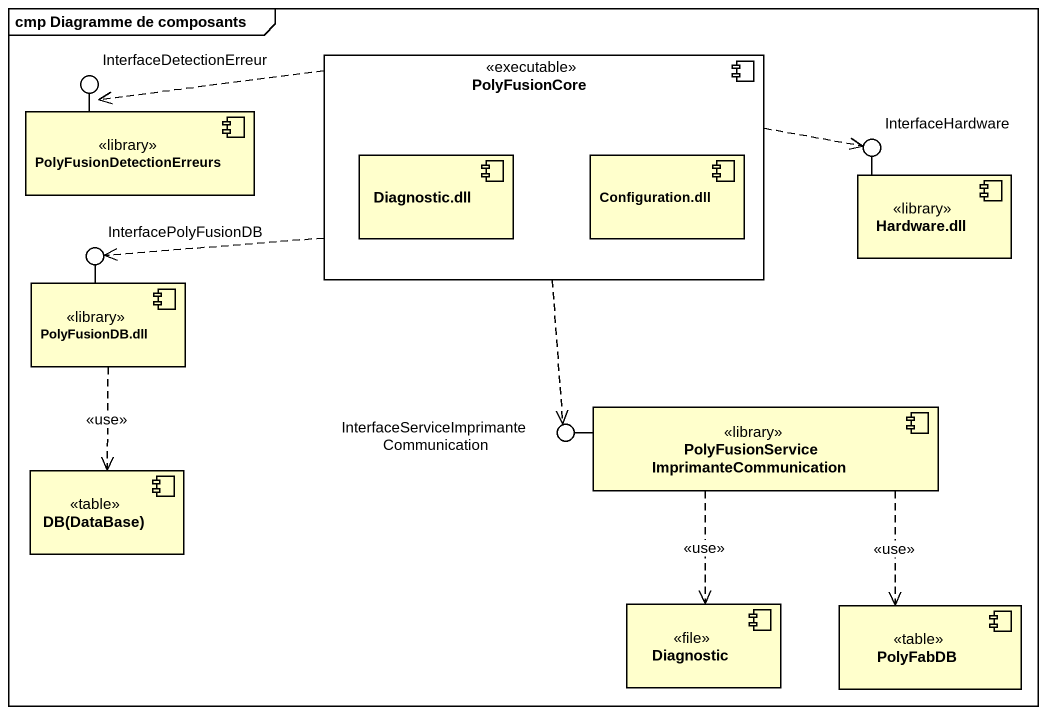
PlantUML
@startuml
mainframe cmp Diagramme de composants
() InterfaceDetectionErreur
component PolyFusionCore <<executable>> {
  component "Diagnostic.dll" as Diagnostic_dll
  component "Configuration.dll" as Configuration_dll
}
component PolyFusionDetectionErreurs <<library>>
() InterfaceHardware
component "Hardware.dll" as Hardware_dll <<library>>
() InterfacePolyFusionDB
component "PolyFusionDB.dll" as PolyFusionDB_dll <<library>>
() "InterfaceServiceImprimanteCommunication" as InterfaceServiceImprimanteCo
component "PolyFusionService ImprimanteCommunication" as PolyFusionService <<library>>
component "DB(DataBase)" as DB_DataBase <<table>>
component Diagnostic <<file>>
component PolyFabDB <<table>>
PolyFusionDetectionErreurs -up- InterfaceDetectionErreur
Hardware_dll -up- InterfaceHardware
PolyFusionDB_dll -up- InterfacePolyFusionDB
PolyFusionService -left- InterfaceServiceImprimanteCo
PolyFusionCore .left.> InterfaceDetectionErreur
PolyFusionCore .right.> InterfaceHardware
PolyFusionCore .left.> InterfacePolyFusionDB
PolyFusionCore ..> InterfaceServiceImprimanteCo
PolyFusionDB_dll ..> DB_DataBase : <<use>>
PolyFusionService ..> Diagnostic : <<use>>
PolyFusionService ..> PolyFabDB : <<use>>
@enduml
